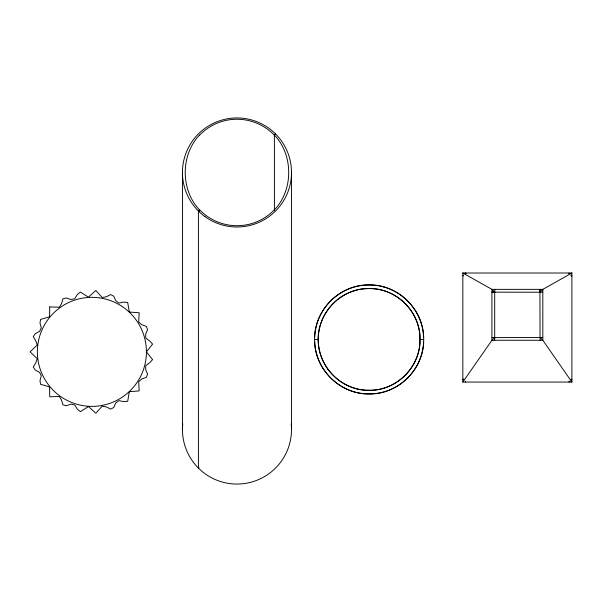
<?xml version="1.0" encoding="UTF-8"?>
<svg xmlns="http://www.w3.org/2000/svg" width="602" height="602" viewBox="0 0 602 602"><rect width="100%" height="100%" fill="white"/><g stroke="black" fill="none" stroke-linecap="round" stroke-linejoin="round"><path stroke-width="0.9" d="M327.977 369.35L325.765 366.031A51.418 51.418 0 0 1 318.428 343.418C315.425 315.29 339.852 288.313 368.146 288.576C395.695 287.274 420.738 311.889 420.038 339.438C420.738 366.979 395.695 391.593 368.146 390.292C339.844 390.555 315.433 363.585 318.413 335.449A51.418 51.418 0 0 1 325.772 312.844L327.977 309.518A50.944 50.937 -21.4 0 1 353.434 291.067L357.257 289.953A51.426 51.426 0 0 1 381.036 289.961L384.874 291.029A50.944 50.937 50.5 0 1 410.293 309.541L412.536 312.837A51.418 51.418 0 0 1 419.872 335.449L419.88 343.418A51.418 51.418 0 0 1 412.528 366.031L410.323 369.35M314.62 339.438C313.913 310.316 340.002 284.159 369.146 284.934C398.291 284.159 424.38 310.316 423.68 339.438C424.38 368.552 398.291 394.709 369.146 393.941C340.002 394.709 313.913 368.552 314.62 339.438L318.255 339.438M199.548 135.051C180.472 154.925 180.472 190.029 199.548 209.902L199.548 211.242M274.399 209.902C293.475 190.029 293.475 154.925 274.399 135.051L275.528 133.922M199.548 209.902L198.419 211.031L198.419 468.078L198.984 467.513M463.675 381.232L462.84 382.059L462.84 273.007L571.9 273.007L571.9 382.059L462.84 382.059L491.924 340.258L494.693 337.459L494.693 292.158L491.924 292.158L539.926 292.226L539.926 289.359L540.047 337.459L542.816 337.459L494.588 337.609L494.588 340.258L494.693 337.459L491.924 337.459M570.997 273.895L571.9 273.007L542.816 289.359L540.047 292.158L542.816 292.158M570.997 275.821L571.9 275.799L571.035 275.799M462.84 275.799L463.713 275.799M420.038 339.438L423.68 339.438M463.713 379.268L462.84 379.268L463.675 379.313M571.035 379.268L571.9 379.268M571.035 381.186L571.9 382.059L542.816 340.258L540.152 337.609L540.152 340.258M463.713 273.88L462.84 273.007L491.924 289.359L494.814 292.226L494.814 289.359M569.206 381.186L569.236 382.059L569.236 381.232M569.01 273.007L569.01 273.895M465.512 381.232L465.512 382.059M291.503 172.473L291.503 429.527M274.399 135.051L274.399 210.692M182.444 172.473L182.444 429.527M291.21 423.891A54.526 54.526 0 0 1 236.97 484.053A54.526 54.526 0 0 1 182.737 423.891M274.316 209.827A51.802 51.772 23.3 0 1 199.646 209.812M199.623 135.126A51.802 51.772 23.3 0 1 274.301 135.141M314.68 337.301A54.85 54.85 0 0 1 323.823 309.15A54.413 54.413 0 0 1 356.429 286.462A54.85 54.85 0 0 1 383.948 286.973M383.85 286.996A54.413 54.413 0 0 1 415.508 310.963M415.621 310.956A54.85 54.85 0 0 1 423.62 337.301M423.62 341.575A54.85 54.85 0 0 1 414.469 369.718M414.447 369.703A54.413 54.413 0 0 1 381.871 392.414A54.85 54.85 0 0 1 354.352 391.902M354.45 391.872A54.413 54.413 0 0 1 322.785 367.905M322.672 367.92A54.85 54.85 0 0 1 314.68 341.575M328.007 369.327A50.944 50.937 50.5 0 0 353.434 387.801L357.257 388.915A51.426 51.426 0 0 0 381.036 388.907L384.874 387.838A50.944 50.937 -21.4 0 0 410.293 369.327M49.718 306.907L49.605 316.795L40.567 319.421L39.988 323.063L41.275 327.842L39.604 331.341L35.24 333.666L33.268 336.661L35.796 340.913L37.256 345.021L30.1 351.854L37.256 358.687L35.796 362.795L33.268 367.047L35.24 370.042L39.604 372.367L41.275 375.859L39.988 380.637L40.567 384.287L49.605 386.913L49.718 396.801L59.38 396.462L61.539 400.119L62.924 404.868L66.318 405.748L70.991 404.138L74.776 405.056L77.395 409.255L80.39 411.625L88.494 406.546L95.801 413.22L102.167 406.23L106.261 406.884L110.67 409.112L113.733 407.531L115.757 403.016L118.887 400.639L123.741 401.594L127.692 401.278L129.332 391.684L139.19 390.901L138.678 381.676L141.718 378.997L146.361 377.288L147.58 374.098L145.654 369.538L145.797 365.557L149.808 362.66L152.584 359.597L146.429 351.854L146.316 348.43A54.526 54.526 0 0 0 62.683 305.816A54.526 54.526 0 0 0 65.633 399.638A54.526 54.526 0 0 0 146.429 351.854L152.584 344.111L149.808 341.048L145.797 338.151L145.654 334.17L147.58 329.61L146.361 326.419L141.718 324.711L138.678 322.025L139.19 312.799L129.332 312.017L127.692 302.43L123.741 302.114L118.887 303.062L115.757 300.691L113.733 296.176L110.67 294.589L106.261 296.816L102.167 297.471L95.801 290.488L88.494 297.162L80.39 292.083L77.395 294.453L74.776 298.645L70.991 299.563L66.318 297.96L62.924 298.84L61.539 303.589L59.38 307.246L49.718 306.907M465.73 273.007L465.692 273.88L465.73 273.007M542.816 289.359L491.924 289.359L491.924 340.258L542.816 340.258L542.816 289.359M204.981 216.63A54.526 54.526 0 0 0 291.21 178.109A54.526 54.526 0 0 0 214.733 122.688A54.526 54.526 0 0 0 204.981 216.63"/></g></svg>
